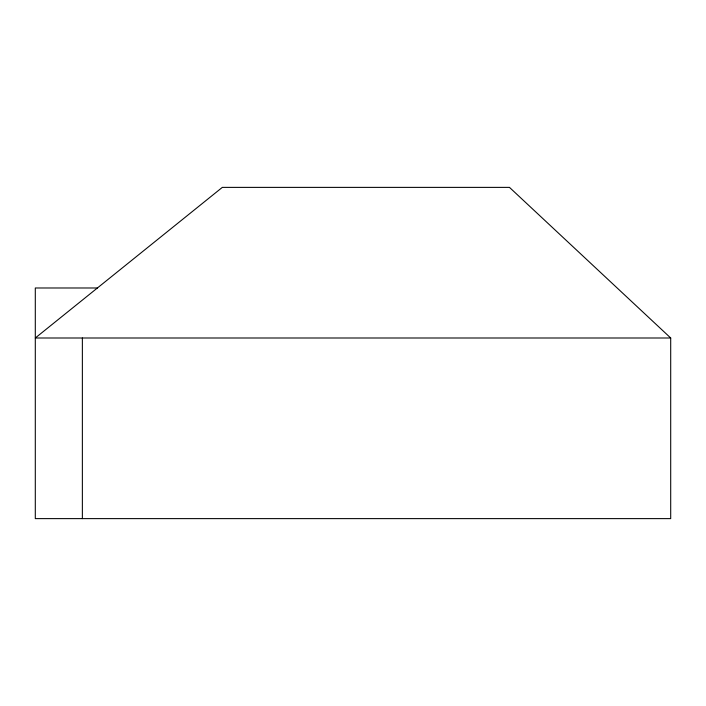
<?xml version="1.0" encoding="UTF-8"?>
<svg xmlns="http://www.w3.org/2000/svg" width="706" height="706" viewBox="0 0 706 706"><rect width="100%" height="100%" fill="white"/><g stroke="black" fill="none" stroke-linecap="round" stroke-linejoin="round"><path stroke-width="1.06" d="M97.393 287.986L35.3 287.986L35.3 518.619L670.7 518.619L670.7 337.998L509.476 187.381L222.319 187.381L35.3 337.998L670.7 337.998M82.364 337.998L82.364 518.619"/></g></svg>
